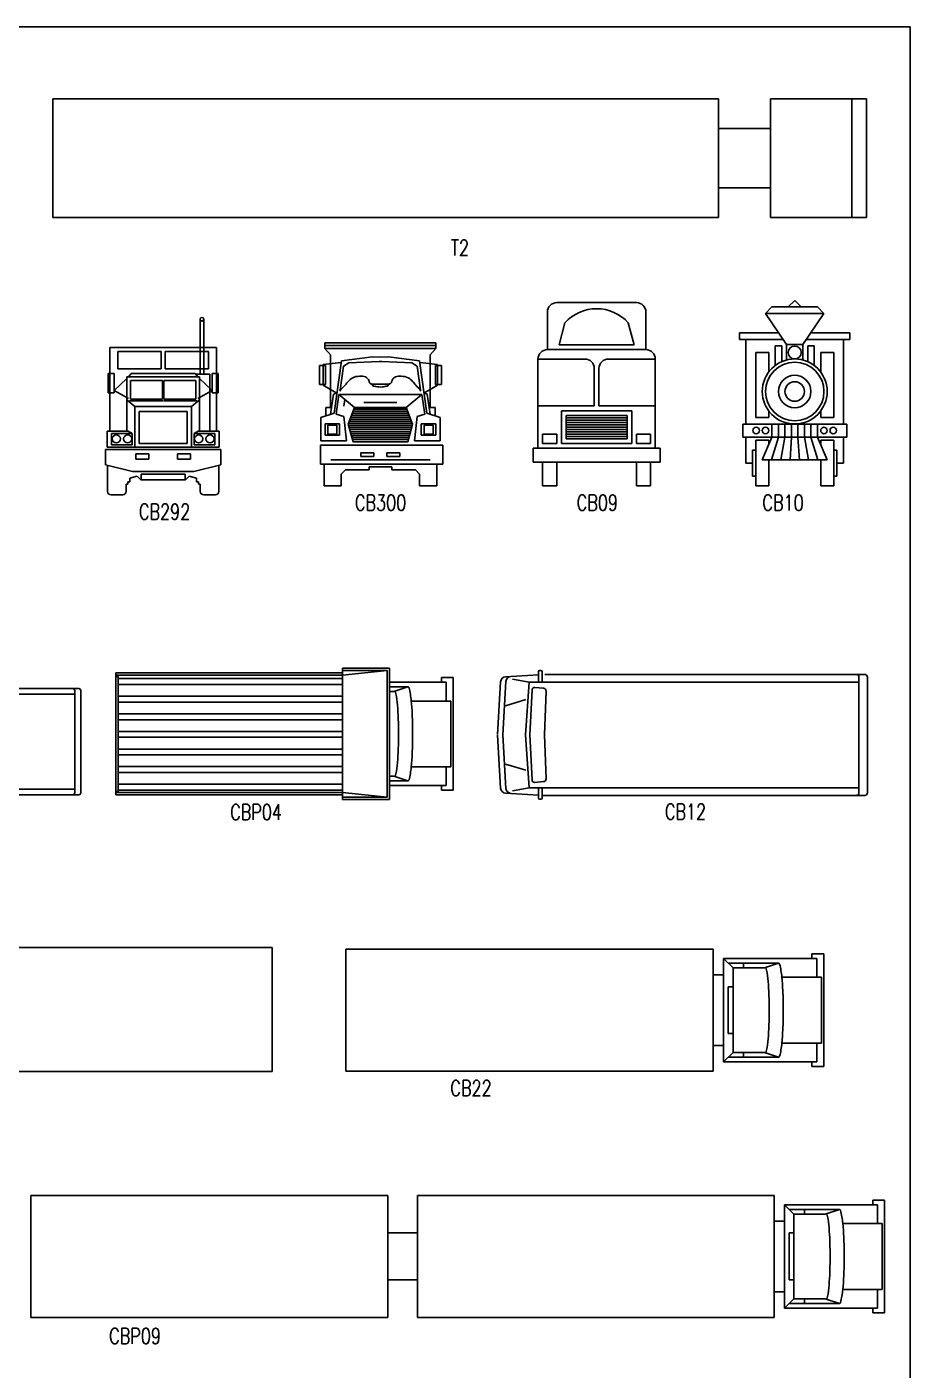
# Model space of a CAD drawing. Extents: x 2 to 154, y 3 to 64.
# Drawn here: x 132.69 to 153.85, y 32.22 to 64.4 of the extents above; entities that cross this region are included whole.
import ezdxf
from ezdxf.enums import TextEntityAlignment as Align

# ---------------------------------------------------------------- set-up
doc = ezdxf.new("R2010")
doc.units = 0
doc.header["$LTSCALE"] = 1000
doc.header["$MEASUREMENT"] = 0
doc.layers.get('0').update_dxf_attribs({"linetype": 'CONTINUOUS'})
doc.styles.add('L', font='ROMANS.SHX', dxfattribs={"height": 250})

# ---------------------------------------------------------------- blocks, each defined once
blk = doc.blocks.new('CB09')
at = {"color": 0, "linetype": 'ByBlock'}
for p, q in [((0.3, 3.9), (2, 3.9)), ((0.1, 2.9), (0.1, 3.7)), ((0.475, 3.471), (0.35, 3)), ((1.825, 3.471), (1.95, 3)), ((2.2, 2.9), (2.2, 3.7)), ((0.1, 2.9), (2.2, 2.9)), ((0.35, 3), (1.95, 3)), ((-0.1, 2.7), (0.9, 2.7)), ((-0.1, 2.7), (-0.1, 0.8)), ((1.4, 2.7), (2.4, 2.7)), ((2.4, 2.7), (2.4, 0.8)), ((1.1, 1.7), (1.1, 2.5)), ((1.2, 1.7), (1.2, 2.5)), ((-0.1, 1.7), (1.1, 1.7)), ((0.4, 1.6), (1.9, 1.6)), ((0.4, 1.6), (0.4, 0.9)), ((0.5, 1.5), (1.8, 1.5)), ((0.5, 1.5), (0.5, 1)), ((0.5, 1.45), (1.8, 1.45)), ((1.2, 1.7), (2.4, 1.7)), ((1.8, 1.5), (1.8, 1)), ((1.9, 1.6), (1.9, 0.9)), ((0.5, 1.4), (1.8, 1.4)), ((0.5, 1.35), (1.8, 1.35)), ((0.5, 1.3), (1.8, 1.3)), ((0.5, 1.25), (1.8, 1.25)), ((0.5, 1.2), (1.8, 1.2)), ((0.5, 1.15), (1.8, 1.15)), ((0, 1.1), (0, 0.9)), ((0, 1.1), (0.3, 1.1)), ((0, 0.9), (0.3, 0.9)), ((0.3, 1.1), (0.3, 0.9)), ((0.4, 0.9), (1.9, 0.9)), ((0.5, 1.1), (1.8, 1.1)), ((0.5, 1.05), (1.8, 1.05)), ((0.5, 1), (1.8, 1)), ((2, 1.1), (2.3, 1.1)), ((2, 1.1), (2, 0.9)), ((2, 0.9), (2.3, 0.9)), ((2.3, 1.1), (2.3, 0.9)), ((-0.2, 0.8), (-0.2, 0.5)), ((-0.2, 0.8), (2.5, 0.8)), ((2.5, 0.8), (2.5, 0.5)), ((-0.2, 0.5), (2.5, 0.5)), ((0, 0.5), (0, 0)), ((0.3, 0.5), (0.3, 0)), ((2, 0.5), (2, 0)), ((2.3, 0.5), (2.3, 0)), ((0, 0), (0.3, 0)), ((2, 0), (2.3, 0))]:
    blk.add_line(p, q, dxfattribs=at)
for centre, radius, start, end in [((0.3, 3.7), 0.2, 90, 180), ((1.15, 2.862), 0.909, 42.075, 137.925), ((2, 3.7), 0.2, 0, 90), ((0.1, 2.7), 0.2, 90, 180), ((2.2, 2.7), 0.2, 0, 90), ((0.9, 2.5), 0.2, 0, 90), ((1.4, 2.5), 0.2, 90, 180)]:
    blk.add_arc(centre, radius, start, end, dxfattribs=at)
blk = doc.blocks.new('CB10')
at = {"color": 0, "linetype": 'ByBlock'}
for p, q in [((-0.138, 3.947), (0, 4.085)), ((0, 4.085), (0.138, 3.947)), ((-0.623, 3.808), (-0.485, 3.947)), ((-0.623, 3.808), (0.623, 3.808)), ((-0.623, 3.808), (-0.173, 3.151)), ((-0.485, 3.947), (0.485, 3.947)), ((0.173, 3.151), (0.623, 3.808)), ((0.485, 3.947), (0.623, 3.808)), ((-1.177, 3.393), (-1.177, 3.254)), ((-1.177, 3.393), (-0.339, 3.393)), ((-1.177, 3.254), (-0.244, 3.254)), ((-1.039, 1.454), (-1.039, 3.254)), ((-0.173, 3.151), (-0.173, 2.817)), ((-0.173, 3.151), (0.173, 3.151)), ((0.173, 3.151), (0.173, 2.817)), ((0.244, 3.254), (1.177, 3.254)), ((0.339, 3.393), (1.177, 3.393)), ((1.039, 1.454), (1.039, 3.254)), ((1.177, 3.393), (1.177, 3.254)), ((-0.831, 2.977), (-0.554, 2.977)), ((-0.831, 2.977), (-0.831, 1.593)), ((-0.554, 2.977), (-0.554, 2.562)), ((-0.415, 3.116), (-0.415, 2.7)), ((-0.415, 3.116), (-0.277, 3.116)), ((-0.277, 3.116), (-0.277, 2.781)), ((0.277, 3.116), (0.277, 2.781)), ((0.277, 3.116), (0.415, 3.116)), ((0.415, 3.116), (0.415, 2.7)), ((0.554, 2.977), (0.554, 2.562)), ((0.554, 2.977), (0.831, 2.977)), ((0.831, 2.977), (0.831, 1.593)), ((-0.554, 1.731), (-0.554, 1.593)), ((0.554, 1.731), (0.554, 1.593)), ((-1.108, 1.454), (1.108, 1.454)), ((-1.108, 1.177), (-1.108, 1.454)), ((-0.831, 1.593), (-0.554, 1.593)), ((-0.485, 1.177), (-0.485, 1.454)), ((-0.346, 1.177), (-0.346, 1.454)), ((-0.208, 1.177), (-0.208, 1.454)), ((-0.069, 1.177), (-0.069, 1.454)), ((0.069, 1.177), (0.069, 1.454)), ((0.208, 1.177), (0.208, 1.454)), ((0.346, 1.177), (0.346, 1.454)), ((0.485, 1.177), (0.485, 1.454)), ((0.554, 1.593), (0.831, 1.593)), ((1.108, 1.454), (1.108, 1.177)), ((-1.108, 1.177), (1.108, 1.177)), ((-1.039, 0.623), (-1.039, 1.177)), ((-0.485, 1.177), (-0.692, 0.692)), ((-0.346, 1.177), (-0.495, 0.692)), ((-0.208, 1.177), (-0.297, 0.692)), ((-0.069, 1.177), (-0.099, 0.692)), ((0.099, 0.692), (0.069, 1.177)), ((0.208, 1.177), (0.297, 0.692)), ((0.346, 1.177), (0.495, 0.692)), ((0.485, 1.177), (0.692, 0.692)), ((1.039, 0.623), (1.039, 1.177)), ((-0.9, 0.9), (-0.9, 0.346)), ((-0.9, 0.9), (-0.831, 0.9)), ((-0.831, 1.108), (-0.831, 0.138)), ((-0.831, 1.108), (-0.554, 1.108)), ((-0.554, 1.108), (-0.554, 1.016)), ((0.554, 1.108), (0.554, 1.016)), ((0.554, 1.108), (0.831, 1.108)), ((0.831, 1.108), (0.831, 0.138)), ((0.831, 0.9), (0.9, 0.9)), ((0.9, 0.9), (0.9, 0.346)), ((-0.9, 0.623), (-1.039, 0.623)), ((-0.692, 0.692), (0.692, 0.692)), ((-0.554, 0.692), (-0.554, 0.138)), ((0.554, 0.692), (0.554, 0.138)), ((0.9, 0.623), (1.039, 0.623)), ((-0.831, 0.346), (-0.9, 0.346)), ((0.9, 0.346), (0.831, 0.346)), ((-0.554, 0.138), (-0.831, 0.138)), ((0.831, 0.138), (0.554, 0.138))]:
    blk.add_line(p, q, dxfattribs=at)
for centre, radius in [((0, 2.977), 0.138), ((0, 2.147), 0.692), ((0, 2.147), 0.623), ((0, 2.147), 0.346), ((0, 2.147), 0.208), ((-0.821, 1.316), 0.0692), ((-0.623, 1.316), 0.0692), ((0.623, 1.316), 0.0692), ((0.821, 1.316), 0.0692)]:
    blk.add_circle(centre, radius, dxfattribs=at)
blk = doc.blocks.new('CB12')
at = {"color": 0, "linetype": 'ByBlock'}
for p, q in [((-2672, 1121), (-3288, 1084)), ((-3157, 1041), (-2848, 982)), ((-2672, 982), (-2672, 1176)), ((-2647, 1201), (-2623, 1201)), ((-2598, 1176), (-2598, 982)), ((3460, 1128), (-2554, 1128)), ((3352, -1097), (3352, 1078)), ((3510, -1097), (3510, 1078)), ((-3382, 990), (-3440, -3)), ((-3282, 996), (-3340, -9)), ((-2848, 982), (-2913, -9)), ((-2848, 982), (3352, 982)), ((-2834, -9), (-2792, 835)), ((-2739, 882), (-2575, 868)), ((-2528, 816), (-2556, -9)), ((-2908, 654), (-3289, 539)), ((-3382, -1009), (-3440, -15)), ((-3382, -1009), (-3440, -15)), ((-3282, -1015), (-3340, -9)), ((-3282, -1015), (-3340, -9)), ((-2848, -1001), (-2913, -9)), ((-2834, -9), (-2792, -854)), ((-2528, -835), (-2556, -9)), ((-2908, -672), (-3289, -558)), ((-3157, -1059), (-2848, -1001)), ((-2848, -1001), (3352, -1001)), ((-2739, -901), (-2575, -887)), ((-2672, -1001), (-2672, -1194)), ((-2598, -1194), (-2598, -1001)), ((-2672, -1140), (-3288, -1103)), ((-2647, -1219), (-2623, -1219)), ((-2554, -1147), (-2598, -1144)), ((3460, -1147), (-2554, -1147))]:
    blk.add_line(p, q, dxfattribs=at)
for centre, radius, start, end in [((-3282, 984), 100, 93.4265, 176.6512), ((-3182, 990), 100, 93.4265, 176.6512), ((-2647, 1176), 25, 90, 180), ((-2623, 1176), 25, 0, 90), ((3302, 1078), 50, 0, 90), ((3460, 1078), 50, 0, 90), ((-2742, 833), 50, 86.6897, 177.3281), ((-2578, 818), 50, 358.2187, 86.6897), ((-3282, -1003), 100, 183.3488, 266.5735), ((-3282, -1003), 100, 183.3488, 266.5735), ((-2742, -851), 50, 182.6719, 273.3103), ((-2578, -837), 50, 273.3103, 1.7813), ((-3182, -1009), 100, 183.3488, 266.5735), ((-3182, -1009), 100, 183.3488, 266.5735), ((-2647, -1194), 25, 180, 270), ((-2623, -1194), 25, 270, 0), ((3302, -1097), 50, 270, 0), ((3460, -1097), 50, 270, 0)]:
    blk.add_arc(centre, radius, start, end, dxfattribs=at)
blk = doc.blocks.new('CB22')
at = {"color": 0, "linetype": 'ByBlock'}
for p, q in [((-3893, 1319), (3937, 1319)), ((-3893, -1281), (-3893, 1319)), ((3937, -1281), (3937, 1319)), ((6039, 1119), (6039, 1219)), ((6289, 1219), (6039, 1219)), ((6289, -1181), (6289, 1219)), ((4157, -1081), (4157, 1119)), ((6139, 1119), (4157, 1119)), ((4157, 1119), (4357, 919)), ((5326, 1019), (4257, 1019)), ((4357, -881), (4357, 919)), ((5026, 919), (4357, 919)), ((4581, 919), (4581, 1019)), ((5326, 1019), (5026, 919)), ((6139, 719), (6139, 1119)), ((4149, 772), (3937, 772)), ((6239, 719), (5398, 719)), ((6239, -681), (6239, 719)), ((4257, -481), (4257, 519)), ((4257, 519), (4357, 519)), ((4257, -481), (4357, -481)), ((4149, -735), (3937, -735)), ((6239, -681), (5398, -681)), ((6139, -1081), (6139, -681)), ((4357, -881), (4157, -1081)), ((6139, -1081), (4157, -1081)), ((5326, -981), (4257, -981)), ((5026, -881), (4357, -881)), ((4581, -981), (4581, -881)), ((5326, -981), (5026, -881)), ((6039, -1181), (6039, -1081)), ((-3893, -1281), (3937, -1281)), ((6289, -1181), (6039, -1181))]:
    blk.add_line(p, q, dxfattribs=at)
for points in [[(5059, -891, 0.034689), (5099, -658, 0.014734), (5119, -383, 0.010469), (5127, 19, 0.010469), (5119, 420, 0.014734), (5099, 696, 0.034689), (5059, 928, 0.034689)], [(5326, -981, 0.345681), (5350, -962, 0.034689), (5397, -688, 0.014734), (5418, -395, 0.010469), (5427, 19, 0.010469), (5418, 432, 0.014734), (5397, 726, 0.034689), (5350, 999, 0.345681), (5326, 1019, 0.345681)]]:
    blk.add_lwpolyline(points, format="xyb", dxfattribs=at)
blk = doc.blocks.new('OG9')
for p, q in [((1.039, 0.861), (1.252, 0.794)), ((3.182, -0.977), (3.182, 0.93)), ((3.256, 1.004), (11.733, 1.004)), ((11.733, 1.004), (11.733, -0.977)), ((0.338, 0.794), (0.088, 0.684)), ((0.173, 0.528), (1.203, 0.744)), ((1.203, 0.744), (1.852, 0.58)), ((1.213, 0.744), (2.439, 0.744)), ((2.439, 0.744), (2.402, 0.58)), ((1.852, 0.58), (2.402, 0.58)), ((2.547, 0.612), (3.182, 0.612)), ((0.178, -0.502), (1.203, -0.717)), ((1.203, -0.717), (1.852, -0.552)), ((1.852, -0.552), (2.402, -0.552)), ((2.44, -0.717), (2.402, -0.552)), ((2.547, -0.585), (3.182, -0.585)), ((0.338, -0.765), (0.088, -0.656)), ((1.039, -0.835), (1.252, -0.768)), ((1.203, -0.717), (2.44, -0.717)), ((11.733, -0.977), (3.182, -0.977))]:
    blk.add_line(p, q)
for centre, radius, start, end in [((1.041, -2.861), 3.724, 90.0315, 100.88), ((1.496, -15.815), 16.684, 86.3977, 91.5697), ((3.256, 0.93), 0.0738, 90, 180), ((2.046, 0.014), 2.07, 161.1091, 198.8909), ((0.806, 0.497), 0.556, 147.3928, 174.8489), ((3.848, -0.005), 2.739, 164.122, 195.0703), ((1.943, -8.773), 9.592, 86.4082, 94.1315), ((-2.906, 0.01), 5.395, 352.2594, 7.8266), ((-2.474, 0.007), 5.086, 350.7983, 9.3888), ((2.639, 0.013), 2.515, 168.1844, 191.8156), ((4.1, 0.014), 2.318, 165.8659, 194.1341), ((-3.508, 0.014), 5.936, 354.5293, 5.4707), ((0.806, -0.468), 0.556, 185.1511, 212.6072), ((1.041, 2.889), 3.724, 259.12, 269.9685), ((1.496, 15.843), 16.684, 268.4303, 273.6023), ((1.943, 8.8), 9.592, 265.8685, 273.5918)]:
    blk.add_arc(centre, radius, start, end)
blk = doc.blocks.new('Cb273')
blk.add_blockref('OG9', (0.25, 0))
blk = doc.blocks.new('BORDER')
for p, q in [((1, 1), (0, 1)), ((0, 1), (0, 0)), ((1, 0), (1, 1)), ((0, 0), (1, 0))]:
    blk.add_line(p, q)
blk = doc.blocks.new('C52')
for p, q in [((0.57, 1.874), (0.57, 2.753)), ((0.627, 1.874), (0.627, 2.756)), ((-0.872, 0.966), (-0.872, 2.301)), ((-0.872, 2.301), (-0.02, 2.301)), ((0.831, 2.301), (-0.022, 2.301)), ((0.831, 0.966), (0.831, 2.301)), ((-0.805, 1.614), (-0.6, 1.801)), ((-0.6, 0.963), (-0.6, 1.829)), ((-0.6, 1.829), (-0.02, 1.829)), ((-0.53, 1.883), (-0.577, 1.829)), ((-0.021, 1.883), (-0.53, 1.883)), ((0.558, 1.829), (-0.022, 1.829)), ((-0.021, 1.883), (0.488, 1.883)), ((0.488, 1.883), (0.535, 1.829)), ((0.496, 1.874), (0.725, 1.874)), ((0.558, 0.963), (0.558, 1.829)), ((0.764, 1.614), (0.558, 1.801)), ((0.725, 1.874), (0.725, 0.962)), ((-0.576, 1.485), (-0.805, 1.614)), ((0.535, 1.485), (0.764, 1.614)), ((-0.475, 1.357), (-0.597, 1.457)), ((-0.56, 1.448), (-0.024, 1.448)), ((-0.475, 0.712), (-0.475, 1.357)), ((-0.475, 1.357), (-0.021, 1.357)), ((0.434, 1.357), (-0.021, 1.357)), ((0.519, 1.448), (-0.017, 1.448)), ((0.434, 1.357), (0.556, 1.457)), ((0.434, 0.712), (0.434, 1.357)), ((-0.405, 0.765), (-0.405, 1.277)), ((-0.405, 1.277), (-0.021, 1.277)), ((0.364, 1.277), (-0.021, 1.277)), ((0.363, 0.765), (0.364, 1.277)), ((-0.581, 0.963), (-0.918, 0.96)), ((-0.918, 0.96), (-0.917, 0.709)), ((-0.516, 0.924), (-0.581, 0.963)), ((0.475, 0.924), (0.54, 0.963)), ((0.54, 0.963), (0.876, 0.96)), ((0.876, 0.96), (0.876, 0.709)), ((-0.943, 0.667), (-0.943, 0.426)), ((0.902, 0.667), (-0.943, 0.667)), ((0.876, 0.709), (-0.917, 0.709)), ((-0.405, 0.765), (-0.021, 0.765)), ((0.363, 0.765), (-0.021, 0.765)), ((0.902, 0.667), (0.902, 0.426)), ((-0.512, 0.32), (-0.943, 0.426)), ((-0.909, 0.42), (-0.909, 0)), ((-0.551, 0.214), (-0.434, 0.242)), ((-0.512, 0.32), (-0.015, 0.32)), ((-0.434, 0.242), (-0.379, 0.187)), ((-0.374, 0.276), (-0.016, 0.276)), ((-0.374, 0.189), (-0.374, 0.276)), ((0.47, 0.32), (-0.027, 0.32)), ((0.333, 0.276), (-0.025, 0.276)), ((0.333, 0.189), (0.333, 0.276)), ((0.393, 0.242), (0.338, 0.187)), ((0.51, 0.214), (0.393, 0.242)), ((0.47, 0.32), (0.902, 0.426)), ((0.867, 0.42), (0.867, 0)), ((-0.613, 0.118), (-0.586, 0.118)), ((-0.613, 0), (-0.613, 0.118)), ((-0.586, 0.152), (-0.551, 0.152)), ((-0.586, 0.118), (-0.586, 0.152)), ((-0.551, 0.152), (-0.551, 0.214)), ((-0.379, 0.187), (0.095, 0.187)), ((0.338, 0.187), (-0.137, 0.187)), ((0.51, 0.152), (0.51, 0.214)), ((0.544, 0.152), (0.51, 0.152)), ((0.544, 0.118), (0.544, 0.152)), ((0.572, 0.118), (0.544, 0.118)), ((0.572, 0), (0.572, 0.118)), ((-0.854, -0.054), (-0.667, -0.054)), ((0.813, -0.054), (0.626, -0.054))]:
    blk.add_line(p, q)
for centre, radius in [((0.598, 2.75), 0.0289), ((-0.769, 0.839), 0.0649), ((-0.588, 0.839), 0.0649), ((0.547, 0.839), 0.0649), ((0.728, 0.839), 0.0649)]:
    blk.add_circle(centre, radius)
for centre, start, end in [((-0.854, 0), 180, 270), ((-0.667, 0), 270, 0), ((0.626, 0), 180, 270), ((0.813, 0), 270, 0)]:
    blk.add_arc(centre, 0.0544, start, end)
for p, xscale, yscale, zscale in [((-0.745, 1.957), 0.6912764089894954, 0.2759602688332678, 0.6912764089894954), ((0.704, 1.957), -0.6912764089894954, 0.2759602688332678, 0.6912764089894954), ((-0.803, 1.572), -0.09625593021929285, 0.3119417680752906, 0.09625593021929285), ((-0.033, 1.475), -0.508781345444828, 0.2981796312484394, 0.508781345444828), ((-0.008, 1.475), 0.508781345444828, 0.2981796312484394, 0.508781345444828), ((0.762, 1.572), 0.09625593021929285, 0.3119417680752906, 0.09625593021929285), ((-0.516, 0.746), -0.331274071952084, 0.1775446718633562, 0.331274071952084), ((0.475, 0.746), 0.331274071952084, 0.1775446718633562, 0.331274071952084), ((-0.455, 0.517), 0.2062627076127682, 0.08257282096110641, 0.2062627076127682), ((0.413, 0.517), -0.2062627076127682, 0.08257282096110641, 0.2062627076127682)]:
    blk.add_blockref('BORDER', p, dxfattribs=dict(xscale=xscale, yscale=yscale, zscale=zscale))
blk = doc.blocks.new('Cb292')
blk.add_blockref('C52', (0.168, 0.007))
blk = doc.blocks.new('C26')
for p, q in [((-0.836, 2.172), (0.935, 2.172)), ((-0.747, 2.025), (-0.836, 2.126)), ((-0.747, 2.025), (-0.747, 1.181)), ((-0.574, 1.93), (-0.077, 1.991)), ((-0.077, 1.991), (0.05, 1.985)), ((0.176, 1.991), (0.05, 1.985)), ((0.673, 1.93), (0.176, 1.991)), ((0.846, 2.025), (0.935, 2.126)), ((0.846, 2.025), (0.846, 1.181)), ((-0.578, 1.902), (-0.863, 1.87)), ((-0.863, 1.54), (-0.863, 1.87)), ((-0.691, 1.094), (-0.574, 1.93)), ((0.79, 1.094), (0.673, 1.93)), ((0.677, 1.902), (0.962, 1.87)), ((0.962, 1.54), (0.962, 1.87)), ((-0.863, 1.54), (-0.655, 1.418)), ((-0.095, 1.556), (0.048, 1.556)), ((0.194, 1.556), (0.051, 1.556)), ((0.962, 1.54), (0.754, 1.418)), ((-0.66, 1.077), (-0.614, 1.389)), ((-0.614, 1.389), (0.05, 1.389)), ((-0.614, 1.389), (-0.363, 1.184)), ((-0.533, 1.203), (-0.517, 1.309)), ((0.713, 1.389), (0.05, 1.389)), ((0.713, 1.389), (0.462, 1.184)), ((0.759, 1.077), (0.713, 1.389)), ((-0.691, 1.094), (-0.905, 1.021)), ((-0.733, 1.18), (-0.825, 1.18)), ((-0.825, 1.18), (-0.825, 1.048)), ((-0.536, 1.04), (-0.66, 1.077)), ((-0.464, 0.914), (-0.363, 1.184)), ((-0.397, 1.093), (0.496, 1.093)), ((-0.385, 1.126), (0.484, 1.126)), ((-0.373, 1.157), (0.472, 1.157)), ((-0.363, 1.184), (0.05, 1.184)), ((-0.213, 1.261), (0.05, 1.261)), ((0.312, 1.261), (0.05, 1.261)), ((0.462, 1.184), (0.05, 1.184)), ((0.563, 0.914), (0.462, 1.184)), ((0.636, 1.04), (0.759, 1.077)), ((0.79, 1.094), (1.005, 1.021)), ((0.832, 1.18), (0.925, 1.18)), ((0.925, 1.18), (0.925, 1.048)), ((-0.905, 0.65), (-0.905, 1.021)), ((-0.495, 0.65), (-0.536, 1.04)), ((-0.387, 0.636), (-0.464, 0.914)), ((-0.46, 0.899), (0.559, 0.899)), ((-0.458, 0.931), (0.557, 0.931)), ((-0.451, 0.866), (0.55, 0.866)), ((-0.446, 0.963), (0.545, 0.963)), ((-0.434, 0.996), (0.533, 0.996)), ((-0.421, 1.028), (0.521, 1.028)), ((-0.409, 1.061), (0.508, 1.061)), ((0.486, 0.636), (0.563, 0.914)), ((0.595, 0.65), (0.636, 1.04)), ((1.005, 0.65), (1.005, 1.021)), ((-0.495, 0.65), (-0.905, 0.65)), ((-0.442, 0.834), (0.541, 0.834)), ((-0.433, 0.801), (0.532, 0.801)), ((-0.424, 0.769), (0.523, 0.769)), ((-0.414, 0.736), (0.514, 0.736)), ((-0.409, 0.704), (0.505, 0.704)), ((-0.396, 0.672), (0.496, 0.672)), ((0.595, 0.65), (1.005, 0.65)), ((-0.387, 0.636), (0.05, 0.636)), ((0.486, 0.636), (0.05, 0.636)), ((-0.849, 0.276), (-0.849, -0.069)), ((-0.745, 0.348), (0.05, 0.348)), ((-0.133, 0.185), (-0.133, 0.237)), ((-0.133, 0.237), (0.05, 0.237)), ((0.844, 0.348), (0.05, 0.348)), ((0.232, 0.237), (0.05, 0.237)), ((0.232, 0.185), (0.232, 0.237)), ((0.948, 0.276), (0.948, -0.069)), ((-0.575, 0.12), (-0.51, 0.185)), ((-0.575, -0.069), (-0.575, 0.12)), ((-0.51, 0.185), (-0.133, 0.185)), ((0.609, 0.185), (0.232, 0.185)), ((0.674, 0.12), (0.609, 0.185)), ((0.674, -0.069), (0.674, 0.12)), ((-0.849, -0.069), (-0.575, -0.069)), ((0.948, -0.069), (0.674, -0.069))]:
    blk.add_line(p, q)
for points in [[(-0.593, 1.457), (-0.54, 1.84), (-0.453, 1.895), (0.029, 1.915), (0.05, 1.915)], [(0.692, 1.457), (0.639, 1.84), (0.552, 1.895), (0.071, 1.915), (0.05, 1.915)], [(-0.598, 1.445), (-0.581, 1.469), (-0.566, 1.487), (-0.553, 1.501), (-0.543, 1.511), (-0.534, 1.52), (-0.525, 1.527), (-0.517, 1.535), (-0.509, 1.544), (-0.5, 1.556), (-0.49, 1.569), (-0.478, 1.585), (-0.465, 1.6), (-0.45, 1.616), (-0.433, 1.632), (-0.414, 1.646), (-0.392, 1.658), (-0.368, 1.668), (-0.341, 1.675), (-0.314, 1.68), (-0.286, 1.683), (-0.259, 1.683), (-0.233, 1.681), (-0.21, 1.677), (-0.19, 1.67), (-0.173, 1.662), (-0.16, 1.651), (-0.15, 1.64), (-0.143, 1.628), (-0.137, 1.616), (-0.133, 1.604), (-0.129, 1.594), (-0.126, 1.584), (-0.122, 1.577), (-0.118, 1.571), (-0.114, 1.567), (-0.11, 1.564), (-0.107, 1.562), (-0.103, 1.561), (-0.1, 1.56), (-0.098, 1.56), (-0.095, 1.559), (-0.094, 1.559), (-0.093, 1.559), (-0.092, 1.558), (-0.091, 1.557), (-0.09, 1.555), (-0.089, 1.553), (-0.088, 1.551), (-0.087, 1.547), (-0.085, 1.543), (-0.081, 1.539), (-0.076, 1.534), (-0.068, 1.53), (-0.057, 1.525), (-0.043, 1.521), (-0.025, 1.517), (-0.002, 1.514), (0.024, 1.511), (0.05, 1.509)], [(0.697, 1.445), (0.68, 1.469), (0.665, 1.487), (0.652, 1.501), (0.642, 1.511), (0.633, 1.52), (0.625, 1.527), (0.616, 1.535), (0.608, 1.544), (0.599, 1.556), (0.589, 1.569), (0.577, 1.585), (0.564, 1.6), (0.549, 1.616), (0.532, 1.632), (0.513, 1.646), (0.491, 1.658), (0.467, 1.668), (0.44, 1.675), (0.413, 1.68), (0.385, 1.683), (0.358, 1.683), (0.332, 1.681), (0.309, 1.677), (0.289, 1.67), (0.272, 1.662), (0.259, 1.651), (0.249, 1.64), (0.242, 1.628), (0.236, 1.616), (0.232, 1.604), (0.228, 1.594), (0.225, 1.584), (0.221, 1.577), (0.217, 1.571), (0.213, 1.567), (0.21, 1.564), (0.206, 1.562), (0.202, 1.561), (0.199, 1.56), (0.197, 1.56), (0.195, 1.559), (0.193, 1.559), (0.192, 1.559), (0.191, 1.558), (0.19, 1.557), (0.189, 1.555), (0.188, 1.553), (0.187, 1.551), (0.186, 1.547), (0.184, 1.543), (0.18, 1.539), (0.175, 1.534), (0.167, 1.53), (0.156, 1.525), (0.142, 1.521), (0.124, 1.517), (0.101, 1.514), (0.075, 1.511), (0.05, 1.509)], [(-0.747, 1.075), (-0.698, 1.394), (-0.652, 1.409)], [(0.846, 1.075), (0.797, 1.394), (0.751, 1.409)]]:
    blk.add_lwpolyline(points)
for p, xscale, yscale, zscale in [((-0.836, 2.126), 1.770357466960326, 0.09117490704736529, 1.770357466960326), ((-0.924, 1.55), 0.09622203887657292, 0.3021332572796824, 0.09622203887657292), ((1.023, 1.55), -0.09622203887657292, 0.3021332572796824, 0.09622203887657292), ((-0.834, 0.741), 0.2315967950713278, 0.1803258032728219, 0.2315967950713278), ((-0.793, 0.759), 0.1441046724888258, 0.1416845597143616, 0.1441046724888258), ((0.934, 0.741), -0.2315967950713278, 0.1803258032728219, 0.2315967950713278), ((0.892, 0.759), -0.1441046724888258, 0.1416845597143616, 0.1441046724888258), ((-0.907, 0.276), 1.952600147382711, 0.3060871879447267, 1.952600147382711), ((-0.263, 0.4), 0.2082773490541563, 0.05861244024473566, 0.2082773490541563), ((0.362, 0.4), -0.2082773490541563, 0.05861244024473566, 0.2082773490541563)]:
    blk.add_blockref('BORDER', p, dxfattribs=dict(xscale=xscale, yscale=yscale, zscale=zscale))
blk = doc.blocks.new('Cb300')
blk.add_blockref('C26', (-0.5, 0.007))
blk = doc.blocks.new('OG5')
for p, q in [((1.147, 0.785), (1.147, 0.91)), ((1.163, 0.926), (1.178, 0.926)), ((1.194, 0.91), (1.194, 0.785)), ((0.026, 0.79), (-0.011, -0.169)), ((0.091, 0.794), (0.053, -0.173)), ((1.147, 0.875), (0.087, 0.851)), ((0.171, 0.823), (1.033, 0.785)), ((1.033, 0.785), (0.991, -0.173)), ((1.033, 0.785), (4.595, 0.785)), ((1.042, -0.173), (1.069, 0.69)), ((1.103, 0.721), (1.442, 0.711)), ((4.664, 0.879), (1.223, 0.879)), ((1.472, 0.678), (1.454, -0.173)), ((4.595, -0.874), (4.595, 0.847)), ((4.697, -0.874), (4.697, 0.847)), ((0.994, 0.573), (0.086, 0.499)), ((0.026, -0.818), (-0.011, -0.176)), ((0.026, -0.818), (-0.011, -0.176)), ((0.091, -0.822), (0.053, -0.173)), ((0.091, -0.822), (0.053, -0.173)), ((1.033, -0.812), (0.991, -0.173)), ((1.042, -0.173), (1.069, -0.717)), ((1.472, -0.705), (1.454, -0.173)), ((0.994, -0.601), (0.086, -0.527)), ((1.147, -0.902), (0.087, -0.878)), ((0.171, -0.85), (1.033, -0.812)), ((1.033, -0.812), (4.595, -0.812)), ((1.103, -0.748), (1.442, -0.739)), ((1.147, -0.812), (1.147, -0.937)), ((1.194, -0.937), (1.194, -0.812)), ((1.163, -0.953), (1.178, -0.953)), ((1.223, -0.907), (1.194, -0.905)), ((4.664, -0.907), (1.223, -0.907))]:
    blk.add_line(p, q)
for centre, radius, start, end in [((1.163, 0.91), 0.0161, 90, 180), ((1.178, 0.91), 0.0161, 0, 90), ((0.09, 0.786), 0.0645, 93.4265, 176.6512), ((0.155, 0.79), 0.0645, 93.4265, 176.6512), ((1.101, 0.688), 0.0323, 86.6897, 177.3281), ((1.44, 0.679), 0.0323, 358.2187, 86.6897), ((7.457, -0.015), 5.941, 172.205, 187.795), ((4.562, 0.847), 0.0323, 0, 90), ((4.664, 0.847), 0.0323, 0, 90), ((0.09, -0.814), 0.0645, 183.3488, 266.5735), ((0.09, -0.814), 0.0645, 183.3488, 266.5735), ((0.155, -0.818), 0.0645, 183.3488, 266.5735), ((0.155, -0.818), 0.0645, 183.3488, 266.5735), ((1.101, -0.716), 0.0323, 182.6719, 273.3103), ((1.44, -0.706), 0.0323, 273.3103, 1.7813), ((4.562, -0.874), 0.0323, 270, 0), ((4.664, -0.874), 0.0323, 270, 0), ((1.163, -0.937), 0.0161, 180, 270), ((1.178, -0.937), 0.0161, 270, 0)]:
    blk.add_arc(centre, radius, start, end)
blk = doc.blocks.new('Cb716')
blk.add_blockref('OG5', (0.065, 0.065))
blk = doc.blocks.new('*X152')
at = {"color": 0}
for p, q in [((61125, 15092), (61125, 19872)), ((61250, 15092), (61250, 19872)), ((61500, 15092), (61500, 19872)), ((61625, 15092), (61625, 19872)), ((61875, 15092), (61875, 19872)), ((62000, 15092), (62000, 19872)), ((62250, 15092), (62250, 19872)), ((62375, 15092), (62375, 19872)), ((62625, 15092), (62625, 19872)), ((62750, 15092), (62750, 19872)), ((63000, 15092), (63000, 19872)), ((63125, 15092), (63125, 19872)), ((63375, 15092), (63375, 19872)), ((63500, 15092), (63500, 19872))]:
    blk.add_line(p, q, dxfattribs=at)
blk = doc.blocks.new('CBP04')
at = {"color": 0, "linetype": 'ByBlock'}
for p, q in [((-2573, -1350), (-2573, 1250)), ((-2573, 1250), (2257, 1250)), ((-2573, 1200), (2257, 1200)), ((-2573, 1175), (-2523, 1175)), ((-2523, -1275), (-2523, 1175)), ((2257, 1350), (3257, 1350)), ((2257, -1450), (2257, 1350)), ((3207, 1300), (2257, 1200)), ((2257, 1300), (3207, 1300)), ((3207, -1400), (3207, 1300)), ((3257, -1450), (3257, 1350)), ((4609, 1150), (4359, 1150)), ((4359, 1050), (4359, 1150)), ((4609, -1250), (4609, 1150)), ((4459, 1050), (3257, 1050)), ((3646, 950), (3257, 950)), ((3646, 950), (3346, 850)), ((4459, 650), (4459, 1050)), ((3346, 850), (3257, 850)), ((4559, 650), (3718, 650)), ((4559, -750), (4559, 650)), ((4559, -750), (3718, -750)), ((4459, -1150), (4459, -750)), ((3346, -950), (3257, -950)), ((3646, -1050), (3257, -1050)), ((3646, -1050), (3346, -950)), ((-2573, -1275), (-2523, -1275)), ((-2573, -1300), (2257, -1300)), ((-2573, -1350), (2257, -1350)), ((3207, -1400), (2257, -1300)), ((2257, -1400), (3207, -1400)), ((4459, -1150), (3257, -1150)), ((4359, -1250), (4359, -1150)), ((4609, -1250), (4359, -1250)), ((2257, -1450), (3257, -1450))]:
    blk.add_line(p, q, dxfattribs=at)
for points in [[(3379, -960, 0.034689), (3419, -727, 0.014734), (3439, -451, 0.010469), (3447, -50, 0.010469), (3439, 351, 0.014734), (3419, 627, 0.034689), (3379, 859, 0.034689)], [(3646, -1050, 0.345681), (3671, -1031, 0.034689), (3718, -757, 0.014734), (3739, -464, 0.010469), (3747, -50, 0.010469), (3739, 364, 0.014734), (3718, 657, 0.034689), (3671, 931, 0.345681), (3646, 950, 0.345681)]]:
    blk.add_lwpolyline(points, format="xyb", dxfattribs=at)
at = {"color": 0, "linetype": 'ByBlock', "rotation": 270}
blk.add_blockref('*X152', (-17615, 62252), dxfattribs=at)
blk = doc.blocks.new('CBP09')
at = {"color": 0, "linetype": 'ByBlock'}
for p, q in [((-7848, -1282), (-7848, 1318)), ((-7848, 1318), (-248, 1318)), ((-248, -1282), (-248, 1318)), ((381, 1318), (7981, 1318)), ((381, -1282), (381, 1318)), ((7981, -1282), (7981, 1318)), ((10333, 1218), (10083, 1218)), ((10083, 1118), (10083, 1218)), ((10333, -1182), (10333, 1218)), ((8202, -1082), (8202, 1118)), ((10183, 1118), (8202, 1118)), ((8202, 1118), (8402, 918)), ((9370, 1018), (8302, 1018)), ((8402, -882), (8402, 918)), ((9070, 918), (8402, 918)), ((8626, 918), (8626, 1018)), ((9370, 1018), (9070, 918)), ((10183, 718), (10183, 1118)), ((8193, 772), (7981, 772)), ((8193, 772), (7981, 772)), ((10283, 718), (9443, 718)), ((10283, -682), (10283, 718)), ((-248, 518), (381, 518)), ((8302, -482), (8302, 518)), ((8302, 518), (8402, 518)), ((-248, -482), (381, -482)), ((8302, -482), (8402, -482)), ((8193, -735), (7981, -735)), ((8193, -735), (7981, -735)), ((10283, -682), (9443, -682)), ((10183, -1082), (10183, -682)), ((8402, -882), (8202, -1082)), ((10183, -1082), (8202, -1082)), ((9370, -982), (8302, -982)), ((9070, -882), (8402, -882)), ((8626, -982), (8626, -882)), ((9370, -982), (9070, -882)), ((10083, -1182), (10083, -1082)), ((-7848, -1282), (-248, -1282)), ((381, -1282), (7981, -1282)), ((10333, -1182), (10083, -1182))]:
    blk.add_line(p, q, dxfattribs=at)
for points in [[(9104, -891, 0.034689), (9143, -658, 0.014734), (9163, -383, 0.010469), (9172, 18, 0.010469), (9163, 420, 0.014734), (9143, 695, 0.034689), (9104, 928, 0.034689)], [(9370, -982, 0.345681), (9395, -962, 0.034689), (9442, -689, 0.014734), (9463, -395, 0.010469), (9472, 18, 0.010469), (9463, 432, 0.014734), (9442, 726, 0.034689), (9395, 999, 0.345681), (9370, 1018, 0.345681)]]:
    blk.add_lwpolyline(points, format="xyb", dxfattribs=at)
blk = doc.blocks.new('T2')
for p, q in [((-1.182, 0), (-1.182, -1.92)), ((1.182, 0), (-1.182, 0)), ((1.182, 0), (1.182, -1.92)), ((1.182, -0.295), (-1.182, -0.295)), ((1.182, -1.92), (-1.182, -1.92)), ((-0.591, -1.92), (-0.591, -2.954)), ((0.591, -1.92), (0.591, -2.954)), ((-1.182, -2.954), (-1.182, -16.246)), ((1.182, -2.954), (-1.182, -2.954)), ((1.182, -16.246), (1.182, -2.954)), ((-1.182, -16.246), (1.182, -16.246))]:
    blk.add_line(p, q)

msp = doc.modelspace()

# ---------------------------------------------------------------- linework, layer by layer
at = {"color": 1, "linetype": 'ByBlock', "lineweight": -2}
msp.add_lwpolyline([(106.55, 64.4), (153.85, 64.4), (153.85, 2.8), (106.55, 2.8)], close=True, dxfattribs=at)

# ---------------------------------------------------------------- block references
at = {"color": 0, "linetype": 'ByBlock', "lineweight": -2, "xscale": 1.200000000000017, "yscale": 1.200000000000017, "zscale": 1.2, "rotation": 270}
msp.add_blockref('T2', (152.804, 61.254), dxfattribs=at)
at = {"color": 0, "linetype": 'ByBlock', "lineweight": -2}
for name, p, xscale, yscale, zscale in [('CB09', (145.044, 53.406), 1.125, 1.125, 1.125), ('CB10', (151.084, 53.25), 1.125, 1.125, 1.125), ('Cb292', (135.731, 53.261), 1.5, 1.5, 1.5), ('Cb300', (141.833, 53.498), 1.5, 1.5, 1.5), ('CBP04', (137.713, 47.52), 0.001125, 0.001125, 0.001125), ('CB12', (148.349, 47.45), 0.001275, 0.001275, 0.001275), ('Cb716', (127.193, 47.203), 1.425, 1.425, 1.425), ('Cb273', (120.585, 40.839), 1.5, 1.5, 1.5), ('CB22', (144.704, 40.824), 0.001125, 0.001125, 0.001125), ('CBP09', (141.613, 34.925), 0.001125, 0.001125, 0.001125)]:
    msp.add_blockref(name, p, dxfattribs=dict(at, xscale=xscale, yscale=yscale, zscale=zscale))

# ---------------------------------------------------------------- texts
at = {"color": 0, "linetype": 'ByBlock', "lineweight": -2, "style": 'L', "width": 0.75}
for s, p in [('T2', (143.063, 59.107)), ('CB300', (141.161, 53.002)), ('CB09', (146.355, 53.002)), ('CB10', (150.805, 53.002)), ('CB292', (135.985, 52.785)), ('CBP04', (138.178, 45.589)), ('CB12', (148.468, 45.6)), ('CB22', (143.329, 38.978)), ('CBP09', (135.278, 33.04))]:
    msp.add_text(s, height=0.375, dxfattribs=at).set_placement(p, align=Align.MIDDLE)

doc.saveas('drawing.dxf')
